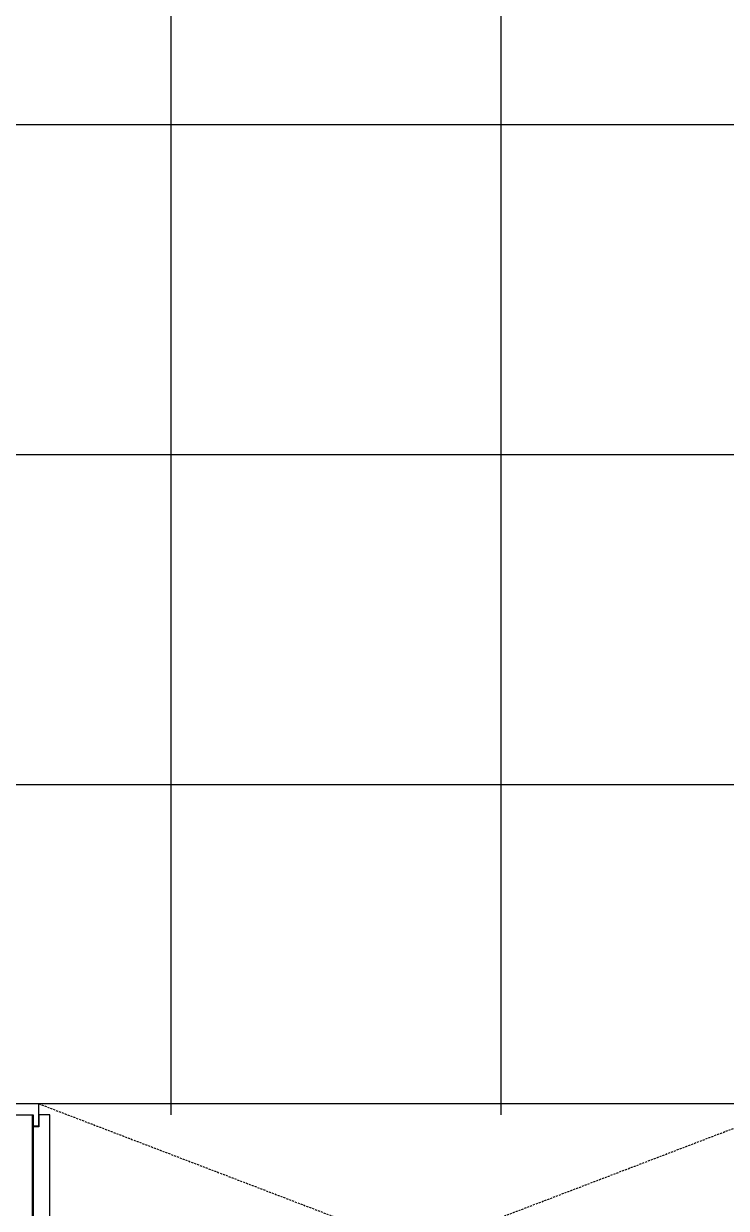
# Model space of a CAD drawing. Header units: millimetres. Extents: x 0 to 179493, y -203649 to 469211.
# Drawn here: x 126818 to 127456, y 349617 to 350694 of the extents above; entities that cross this region are included whole.
import ezdxf

# ---------------------------------------------------------------- set-up
doc = ezdxf.new("R2010")
doc.units = ezdxf.units.MM
doc.linetypes.add('X-평면도(기본형)$0$( Hidden )', pattern=[0.375, 0.25, -0.125])
doc.linetypes.add('X-평면도(기본형)$0$HID', pattern=[2.8, 1.8, -1])
doc.layers.add('X-평면도(기본형)$0$DOOR', color=4, linetype='Continuous', true_color=0x00ffff)
doc.layers.add('X-평면도(기본형)$0$TIL', color=5, linetype='Continuous', true_color=0x0000ff)

# ---------------------------------------------------------------- blocks, each defined once
blk = doc.blocks.new('X-평면도(기본형)$0$pkdr750190')
at = {"layer": 'X-평면도(기본형)$0$DOOR', "linetype": 'X-평면도(기본형)$0$( Hidden )'}
for p, q in [((-50, 750), (-50, 1420)), ((-20, 1420), (-50, 1390)), ((-20, 750), (-20, 1420)), ((-20, 780), (-50, 750))]:
    blk.add_line(p, q, dxfattribs=at)
at = {"layer": 'X-평면도(기본형)$0$DOOR'}
for p, q in [((-10, 750), (-10, 1420)), ((0, 750), (0, 1420))]:
    blk.add_line(p, q, dxfattribs=at)
at = {"layer": 'X-평면도(기본형)$0$DOOR', "color": 5, "true_color": 0x0000ff}
for p, q in [((-260, 720), (-260, 30)), ((-115, 710), (-115, 40))]:
    blk.add_line(p, q, dxfattribs=at)
at = {"layer": 'X-평면도(기본형)$0$DOOR', "color": 8, "linetype": 'X-평면도(기본형)$0$( Hidden )', "true_color": 0x808080}
for points in [[(-111.3, 1420), (-61.3, 1420), (-71.3, 1410), (-101.3, 1410)], [(-104.3, 710), (-104.3, 1410), (-68.3, 1410), (-68.3, 710)]]:
    blk.add_lwpolyline(points, close=True, dxfattribs=at)
at = {"layer": 'X-평면도(기본형)$0$DOOR', "linetype": 'X-평면도(기본형)$0$( Hidden )'}
for points in [[(-20, 1420), (-20, 1390), (-50, 1390), (-50, 1420)], [(-20, 780), (-20, 750), (-50, 750), (-50, 780)]]:
    blk.add_lwpolyline(points, close=True, dxfattribs=at)
at = {"layer": 'X-평면도(기본형)$0$DOOR'}
for points in [[(0, 770), (13, 770), (13, 765), (18, 765), (18, 710), (0, 710)], [(-250, 750), (-250, 725), (-240, 725), (-240, 720), (-260, 720), (-260, 750)], [(-115, 750), (-250, 750), (-250, 726), (-115, 726)], [(0, 750), (-55, 750), (-55, 726), (0, 726)], [(-115, 725), (-115, 710), (-250, 710), (-250, 720), (-239, 720), (-239, 725)], [(-92.3, 30), (-104.3, 30), (-104.3, 730), (-68.3, 730), (-68.3, 30), (-80.3, 30)], [(0, 725), (0, 720), (-10, 720), (-10, 710), (-60, 710), (-60, 725)], [(0, 25), (0, 30), (-10, 30), (-10, 40), (-60, 40), (-60, 30), (-115, 30), (-115, 40), (-250, 40), (-250, 30), (-239, 30), (-239, 25)], [(0, -15), (5, -15), (5, -20), (18, -20), (18, 40), (0, 40)], [(-250, 0), (-250, 25), (-240, 25), (-240, 30), (-260, 30), (-260, 0)], [(0, 0), (-250, 0), (-250, 24), (0, 24)]]:
    blk.add_lwpolyline(points, close=True, dxfattribs=at)
at = {"layer": 'X-평면도(기본형)$0$DOOR', "color": 1, "linetype": 'X-평면도(기본형)$0$HID', "true_color": 0xff0000}
blk.add_lwpolyline([(0, 710), (0, 40), (-260, 720), (-260, 30)], close=True, dxfattribs=at)
at = {"layer": 'X-평면도(기본형)$0$DOOR'}
blk.add_lwpolyline([(0, 720), (-10, 720), (-10, 710)], dxfattribs=at)

msp = doc.modelspace()

# ---------------------------------------------------------------- linework, layer by layer
at = {"layer": 'X-평면도(기본형)$0$TIL'}
for p, q in [((126951.3, 351512.4), (126951.3, 349702.4)), ((127251.3, 351512.4), (127251.3, 349702.4)), ((126551.3, 350602.4), (127551.3, 350602.4)), ((126551.3, 350302.4), (128170.2, 350302.4)), ((126551.3, 350002.4), (128170.1, 350002.4))]:
    msp.add_line(p, q, dxfattribs=at)

# ---------------------------------------------------------------- block references
at = {"rotation": 270}
msp.add_blockref('X-평면도(기본형)$0$pkdr750190', (126801.3, 349452.4), dxfattribs=at)

doc.saveas('drawing.dxf')
